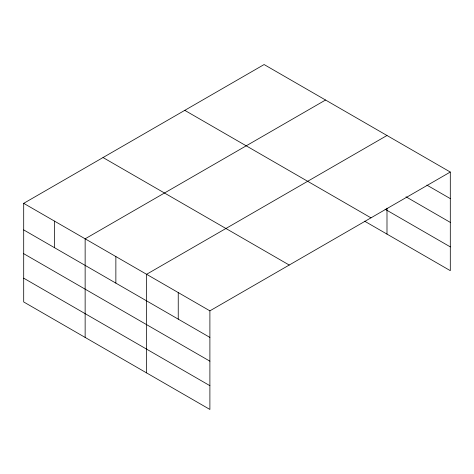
<?xml version="1.0" encoding="UTF-8"?>
<svg xmlns="http://www.w3.org/2000/svg" width="474" height="474" viewBox="0 0 474 474"><rect width="100%" height="100%" fill="white"/><g stroke="black" fill="none" stroke-linecap="round" stroke-linejoin="round"><path stroke-width="0.71" d="M450.3 172.044L264.107 64.547L23.7 203.34L23.7 301.956L209.893 409.453L209.893 310.843L450.3 172.044L450.3 270.66L364.595 221.174M325.549 100.02L85.142 238.819L85.142 337.429M386.991 135.493L146.59 274.292L146.59 372.902M426.878 185.091L450.3 198.612M405.987 196.805L450.3 222.389M385.072 209.224L450.3 246.883M184.771 110.347L370.964 217.844M103.036 157.54L289.229 265.037M23.7 203.34L209.893 310.843M23.7 229.914L209.893 337.411M23.7 253.685L209.893 361.182M23.7 278.179L209.893 385.682M386.991 208.169L386.991 234.109M178.242 292.565L178.242 319.132M115.863 256.553L115.863 283.12M54.421 221.08L54.421 247.647"/></g></svg>
